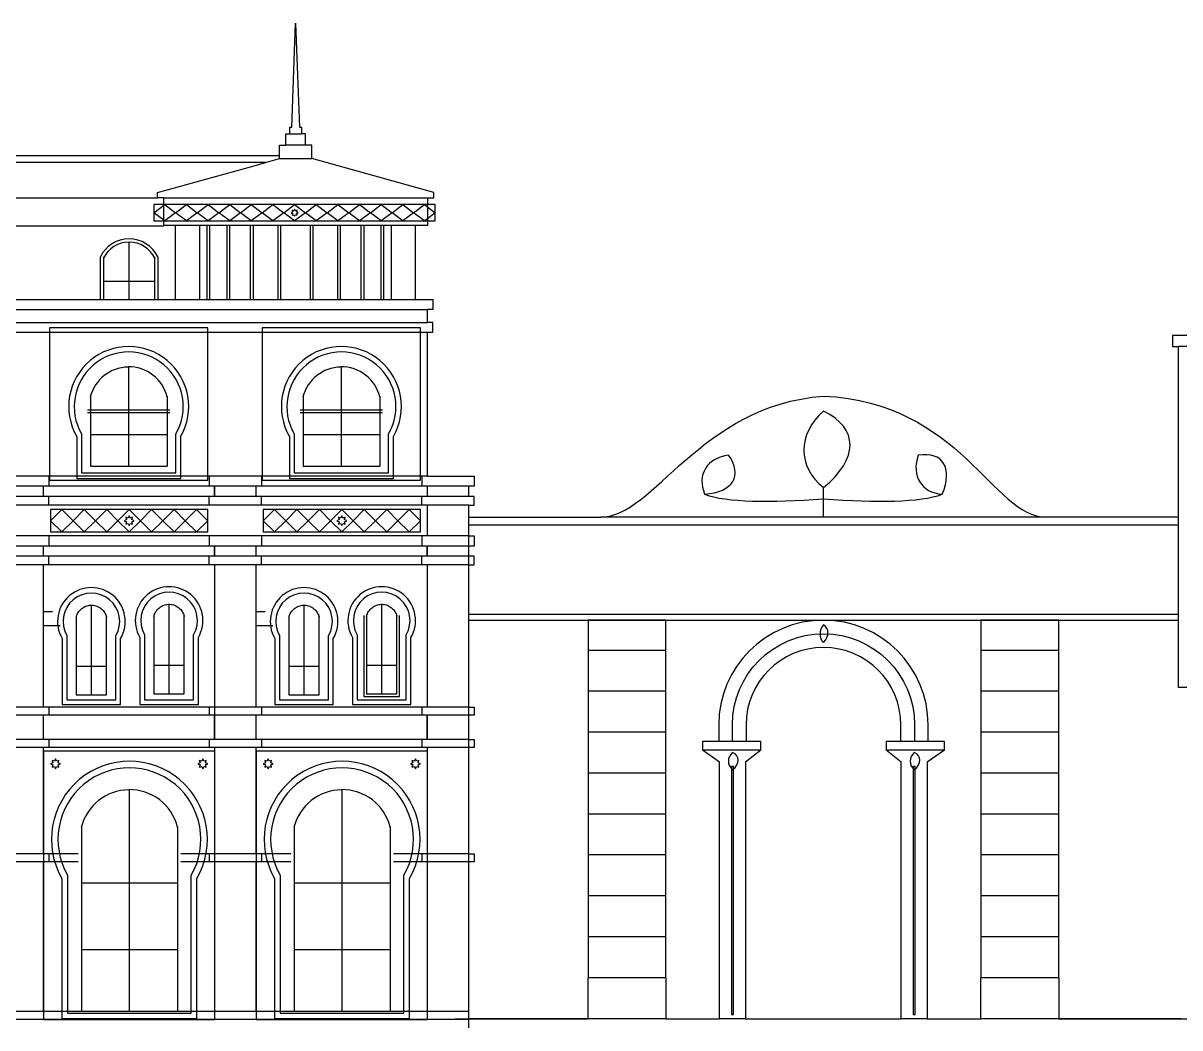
# Model space of a CAD drawing. Extents: x 57125 to 152161, y 75732 to 125580.
# Drawn here: x 78792 to 100004, y 75732 to 94144 of the extents above; entities that cross this region are included whole.
import ezdxf

# ---------------------------------------------------------------- set-up
doc = ezdxf.new("R2010")
doc.units = 0
for name, color, linetype, lineweight in [('01_SOURCE_MASSING', 7, 'Continuous', 25), ('02_SOURCE_OPENINGS', 7, 'Continuous', 25), ('03_NEW_FRAMES', 7, 'Continuous', 25), ('04_ANDALUSIAN_ALFIZ', 7, 'Continuous', 25), ('04_NEW_CROWNS', 7, 'Continuous', 25), ('05_ANDALUSIAN_GIRIH', 7, 'Continuous', 25), ('05_NEW_COLUMNS', 7, 'Continuous', 25), ('06_ANDALUSIAN_FRIEZES', 7, 'Continuous', 25), ('07_NEW_ORNAMENT', 7, 'Continuous', 25)]:
    doc.layers.add(name, color=color, linetype=linetype, lineweight=lineweight)

# ---------------------------------------------------------------- blocks, each defined once
blk = doc.blocks.new('ANDALUSIAN_ORIGINAL_OPENING_040')
at = {"layer": '02_SOURCE_OPENINGS'}
for points in [[(-221.14542, 0.00367), (-221.14542, 1354.508578)], [(221.145062, 0.00367), (221.145062, 1354.508578)]]:
    blk.add_lwpolyline(points, dxfattribs=at)
blk = doc.blocks.new('ANDALUSIAN_ORIGINAL_OPENING_048')
at = {"layer": '02_SOURCE_OPENINGS'}
for points in [[(-221.145928, 0.00367), (-221.145928, 1354.508578)], [(221.144555, 0.00367), (221.144555, 1354.508578)]]:
    blk.add_lwpolyline(points, dxfattribs=at)
blk = doc.blocks.new('ANDALUSIAN_ORIGINAL_OPENING_044')
at = {"layer": '02_SOURCE_OPENINGS'}
for points in [[(272.175897, 0.00367), (272.175897, 1354.508578)], [(322.175897, 0.00367), (322.175897, 1354.508578)]]:
    blk.add_lwpolyline(points, dxfattribs=at)
blk = doc.blocks.new('ANDALUSIAN_ORIGINAL_OPENING_043')
at = {"layer": '02_SOURCE_OPENINGS'}
for points in [[(226.103237, 0.00367), (226.103237, 1354.508578)], [(276.103237, 0.00367), (276.103237, 1354.508578)]]:
    blk.add_lwpolyline(points, dxfattribs=at)
blk = doc.blocks.new('ANDALUSIAN_ORIGINAL_OPENING_059')
at = {"layer": '02_SOURCE_OPENINGS'}
for points in [[(-525, 0), (-525, 783)], [(-465, 0), (-465, 337), (-465, 783)], [(465, 783), (465, 337), (465, 0)], [(525, 783), (525, 0)]]:
    blk.add_lwpolyline(points, dxfattribs=at)
for radius in [583, 523]:
    blk.add_arc((0, 529), radius, 25.763, 154.237, dxfattribs=at)
blk = doc.blocks.new('ANDALUSIAN_ORIGINAL_OPENING_030')
at = {"layer": '02_SOURCE_OPENINGS'}
for points in [[(-703, 1279), (-703, 1024)], [(703, 1280), (703, 1025)], [(-703, 1024), (-753, 1024)], [(-703, 974), (-753, 974)], [(703, 1025), (0, 1024), (-703, 1024)], [(-703, 1024), (-703, 974)], [(703, 975), (0, 974), (-703, 974)], [(-703, 974), (-703, 582), (-703, 0)], [(703, 1025), (703, 975)], [(753, 1025), (703, 1025)], [(703, 975), (703, 582), (703, 0)], [(753, 975), (703, 975)]]:
    blk.add_lwpolyline(points, dxfattribs=at)
for radius, start, end in [(724, 90.755, 166.0237), (728, 13.9763, 90.7514)]:
    blk.add_arc((-2, 1092), radius, start, end, dxfattribs=at)
blk = doc.blocks.new('ANDALUSIAN_ORIGINAL_OPENING_024')
at = {"layer": '02_SOURCE_OPENINGS'}
for points in [[(-328, 1435), (-328, -50), (328, -50), (328, 1435)], [(-278, 1435), (-278, 526), (-278, 0)], [(278, 0), (278, 526), (278, 1435)]]:
    blk.add_lwpolyline(points, dxfattribs=at)
blk.add_open_spline([(-279, 1422), (-277, 1431), (-274, 1440), (-266, 1464), (-259, 1478), (-244, 1505), (-236, 1519), (-217, 1543), (-206, 1555), (-184, 1576), (-172, 1586), (-146, 1603), (-133, 1611), (-105, 1623), (-91, 1629), (-62, 1637), (-47, 1640), (-17, 1644), (-2, 1644), (28, 1643), (43, 1641), (73, 1634), (88, 1630), (116, 1619), (130, 1612), (156, 1597), (169, 1588), (193, 1568), (204, 1557), (224, 1534), (234, 1522), (250, 1495), (258, 1481), (270, 1453), (275, 1438), (279, 1422), (279, 1422), (279, 1422)], degree=3, knots=[-1.310699, -1.310699, -1.310699, -1.310699, -1.216605, -1.216605, -1.05874, -1.05874, -0.900876, -0.900876, -0.743012, -0.743012, -0.585148, -0.585148, -0.427283, -0.427283, -0.269419, -0.269419, -0.111555, -0.111555, 0.04631, 0.04631, 0.204174, 0.204174, 0.362038, 0.362038, 0.519902, 0.519902, 0.677767, 0.677767, 0.835631, 0.835631, 0.993495, 0.993495, 1.151359, 1.151359, 1.309224, 1.309224, 1.310699, 1.310699, 1.310699, 1.310699], dxfattribs=at)
blk = doc.blocks.new('ANDALUSIAN_ORIGINAL_OPENING_045')
at = {"layer": '02_SOURCE_OPENINGS'}
for points in [[(226.102993, 0.00367), (226.102993, 1354.508578)], [(276.102993, 0.00367), (276.102993, 1354.508578)]]:
    blk.add_lwpolyline(points, dxfattribs=at)
blk = doc.blocks.new('ANDALUSIAN_ORIGINAL_OPENING_046')
at = {"layer": '02_SOURCE_OPENINGS'}
for points in [[(190.236346, 0.00367), (190.236346, 1354.508578)], [(240.236346, 0.00367), (240.236346, 1354.508578)]]:
    blk.add_lwpolyline(points, dxfattribs=at)
blk = doc.blocks.new('ANDALUSIAN_ORIGINAL_OPENING_047')
at = {"layer": '02_SOURCE_OPENINGS'}
for points in [[(157.624268, 0.00367), (157.624268, 1354.508578)], [(207.624268, 0.00367), (207.624268, 1354.508578)]]:
    blk.add_lwpolyline(points, dxfattribs=at)
blk = doc.blocks.new('ANDALUSIAN_ORIGINAL_OPENING_041')
at = {"layer": '02_SOURCE_OPENINGS'}
for points in [[(-207.620134, 0.00367), (-207.620134, 1354.508578)], [(-157.620134, 0.00367), (-157.620134, 1354.508578)], [(157.622789, 0.00367), (157.622789, 1354.508578)], [(207.622789, 0.00367), (207.622789, 1354.508578)]]:
    blk.add_lwpolyline(points, dxfattribs=at)
blk = doc.blocks.new('ANDALUSIAN_ORIGINAL_OPENING_042')
at = {"layer": '02_SOURCE_OPENINGS'}
for points in [[(190.236142, 0.00367), (190.236142, 1354.508578)], [(240.236142, 0.00367), (240.236142, 1354.508578)]]:
    blk.add_lwpolyline(points, dxfattribs=at)
blk = doc.blocks.new('ANDALUSIAN_ORIGINAL_OPENING_029')
at = {"layer": '02_SOURCE_OPENINGS'}
for points in [[(-703, 1279), (-703, 1024)], [(703, 1280), (703, 1025)], [(-703, 1024), (-753, 1024)], [(-703, 974), (-753, 974)], [(703, 1025), (0, 1024), (-703, 1024)], [(-703, 1024), (-703, 974)], [(703, 975), (0, 974), (-703, 974)], [(-703, 974), (-703, 582), (-703, 0)], [(703, 1025), (703, 975)], [(753, 1025), (703, 1025)], [(703, 975), (703, 582), (703, 0)], [(753, 975), (703, 975)]]:
    blk.add_lwpolyline(points, dxfattribs=at)
for radius, start, end in [(724, 90.755, 166.0237), (728, 13.9763, 90.7514)]:
    blk.add_arc((-2, 1092), radius, start, end, dxfattribs=at)
blk = doc.blocks.new('ANDALUSIAN_ORIGINAL_OPENING_023')
at = {"layer": '02_SOURCE_OPENINGS'}
for points in [[(-278, 1435), (-278, 526), (-278, 0)], [(278, 0), (278, 526), (278, 1435)]]:
    blk.add_lwpolyline(points, dxfattribs=at)
blk.add_open_spline([(-279, 1422), (-277, 1431), (-274, 1440), (-266, 1464), (-259, 1478), (-244, 1505), (-236, 1519), (-217, 1543), (-206, 1555), (-184, 1576), (-172, 1586), (-146, 1603), (-133, 1611), (-105, 1623), (-91, 1629), (-62, 1637), (-47, 1640), (-17, 1644), (-2, 1644), (28, 1643), (43, 1641), (73, 1634), (88, 1630), (116, 1619), (130, 1612), (156, 1597), (169, 1588), (193, 1568), (204, 1557), (224, 1534), (234, 1522), (250, 1495), (258, 1481), (270, 1453), (275, 1438), (279, 1422), (279, 1422), (279, 1422)], degree=3, knots=[-1.310699, -1.310699, -1.310699, -1.310699, -1.216605, -1.216605, -1.05874, -1.05874, -0.900876, -0.900876, -0.743012, -0.743012, -0.585148, -0.585148, -0.427283, -0.427283, -0.269419, -0.269419, -0.111555, -0.111555, 0.04631, 0.04631, 0.204174, 0.204174, 0.362038, 0.362038, 0.519902, 0.519902, 0.677767, 0.677767, 0.835631, 0.835631, 0.993495, 0.993495, 1.151359, 1.151359, 1.309224, 1.309224, 1.310699, 1.310699, 1.310699, 1.310699], dxfattribs=at)
blk = doc.blocks.new('ANDALUSIAN_ORIGINAL_OPENING_022')
at = {"layer": '02_SOURCE_OPENINGS'}
for points in [[(-278, 1435), (-278, 526), (-278, 0)], [(278, 0), (278, 526), (278, 1435)]]:
    blk.add_lwpolyline(points, dxfattribs=at)
blk.add_open_spline([(-279, 1422), (-277, 1431), (-274, 1440), (-266, 1464), (-259, 1478), (-244, 1505), (-236, 1519), (-217, 1543), (-206, 1555), (-184, 1576), (-172, 1586), (-146, 1603), (-133, 1611), (-105, 1623), (-91, 1629), (-62, 1637), (-47, 1640), (-17, 1644), (-2, 1644), (28, 1643), (43, 1641), (73, 1634), (88, 1630), (116, 1619), (130, 1612), (156, 1597), (169, 1588), (193, 1568), (204, 1557), (224, 1534), (234, 1522), (250, 1495), (258, 1481), (270, 1453), (275, 1438), (279, 1422), (279, 1422), (279, 1422)], degree=3, knots=[-1.310699, -1.310699, -1.310699, -1.310699, -1.216605, -1.216605, -1.05874, -1.05874, -0.900876, -0.900876, -0.743012, -0.743012, -0.585148, -0.585148, -0.427283, -0.427283, -0.269419, -0.269419, -0.111555, -0.111555, 0.04631, 0.04631, 0.204174, 0.204174, 0.362038, 0.362038, 0.519902, 0.519902, 0.677767, 0.677767, 0.835631, 0.835631, 0.993495, 0.993495, 1.151359, 1.151359, 1.309224, 1.309224, 1.310699, 1.310699, 1.310699, 1.310699], dxfattribs=at)
blk = doc.blocks.new('ANDALUSIAN_ORIGINAL_OPENING_021')
at = {"layer": '02_SOURCE_OPENINGS'}
for points in [[(-278, 1435), (-278, 526), (-278, 0)], [(278, 0), (278, 526), (278, 1435)]]:
    blk.add_lwpolyline(points, dxfattribs=at)
blk.add_open_spline([(-279, 1422), (-277, 1431), (-274, 1440), (-266, 1464), (-259, 1478), (-244, 1505), (-236, 1519), (-217, 1543), (-206, 1555), (-184, 1576), (-172, 1586), (-146, 1603), (-133, 1611), (-105, 1623), (-91, 1629), (-62, 1637), (-47, 1640), (-17, 1644), (-2, 1644), (28, 1643), (43, 1641), (73, 1634), (88, 1630), (116, 1619), (130, 1612), (156, 1597), (169, 1588), (193, 1568), (204, 1557), (224, 1534), (234, 1522), (250, 1495), (258, 1481), (270, 1453), (275, 1438), (279, 1422), (279, 1422), (279, 1422)], degree=3, knots=[-1.310699, -1.310699, -1.310699, -1.310699, -1.216605, -1.216605, -1.05874, -1.05874, -0.900876, -0.900876, -0.743012, -0.743012, -0.585148, -0.585148, -0.427283, -0.427283, -0.269419, -0.269419, -0.111555, -0.111555, 0.04631, 0.04631, 0.204174, 0.204174, 0.362038, 0.362038, 0.519902, 0.519902, 0.677767, 0.677767, 0.835631, 0.835631, 0.993495, 0.993495, 1.151359, 1.151359, 1.309224, 1.309224, 1.310699, 1.310699, 1.310699, 1.310699], dxfattribs=at)
blk = doc.blocks.new('ANDALUSIAN_ORIGINAL_OPENING_006')
at = {"layer": '02_SOURCE_OPENINGS'}
for points in [[(-881, 3387), (-881, 2358), (-881, 1138), (-881, 0)], [(881, 3388), (881, 2358), (881, 1138), (881, 0)]]:
    blk.add_lwpolyline(points, dxfattribs=at)
for radius, start, end in [(908, 90.7529, 166.0237), (912, 13.9763, 90.7493)]:
    blk.add_arc((-2, 3154), radius, start, end, dxfattribs=at)
blk = doc.blocks.new('ANDALUSIAN_ORIGINAL_OPENING_005')
at = {"layer": '02_SOURCE_OPENINGS'}
for points in [[(-881, 3387), (-881, 2358), (-881, 1138), (-881, 0)], [(881, 3388), (881, 2358), (881, 1138), (881, 0)]]:
    blk.add_lwpolyline(points, dxfattribs=at)
for radius, start, end in [(908, 90.7529, 166.0237), (912, 13.9763, 90.7493)]:
    blk.add_arc((-2, 3154), radius, start, end, dxfattribs=at)
blk = doc.blocks.new('ANDALUSIAN_MOORISH_GROUND_5')
at = {"layer": '04_ANDALUSIAN_ALFIZ'}
for points in [[(-1238, 2439), (-1238, 0), (-1238, -132), (1238, -132), (1238, 0), (1238, 2439)], [(-1134, 2499), (-1134, 0), (-1134, -32), (1134, -32), (1134, 0), (1134, 2499)]]:
    blk.add_lwpolyline(points, dxfattribs=at)
for radius in [1430, 1310]:
    blk.add_arc((0, 3154), radius, -30, -150, dxfattribs=at)
blk = doc.blocks.new('ANDALUSIAN_MOORISH_GROUND_6')
at = {"layer": '04_ANDALUSIAN_ALFIZ'}
for points in [[(-1238, 2439), (-1238, 0), (-1238, -132), (1238, -132), (1238, 0), (1238, 2439)], [(-1134, 2499), (-1134, 0), (-1134, -32), (1134, -32), (1134, 0), (1134, 2499)]]:
    blk.add_lwpolyline(points, dxfattribs=at)
for radius in [1430, 1310]:
    blk.add_arc((0, 3154), radius, -30, -150, dxfattribs=at)
blk = doc.blocks.new('ANDALUSIAN_MOORISH_UPPER_29')
at = {"layer": '04_ANDALUSIAN_ALFIZ'}
for points in [[(-953, 542), (-953, -186), (-953, -226), (953, -226), (953, -186), (953, 542)], [(-866, 592), (-866, -126), (866, -126), (866, 592)]]:
    blk.add_lwpolyline(points, dxfattribs=at)
for radius in [1100, 1000]:
    blk.add_arc((0, 1092), radius, -30, -150, dxfattribs=at)
blk = doc.blocks.new('ANDALUSIAN_MOORISH_UPPER_30')
at = {"layer": '04_ANDALUSIAN_ALFIZ'}
for points in [[(-953, 542), (-953, -186), (-953, -226), (953, -226), (953, -186), (953, 542)], [(-866, 592), (-866, -126), (866, -126), (866, 592)]]:
    blk.add_lwpolyline(points, dxfattribs=at)
for radius in [1100, 1000]:
    blk.add_arc((0, 1092), radius, -30, -150, dxfattribs=at)
blk = doc.blocks.new('ANDALUSIAN_MOORISH_PAIRED_21')
at = {"layer": '04_ANDALUSIAN_ALFIZ'}
for points in [[(-450, 1085), (-450, -94), (450, -94), (450, 1085)], [(-537, 1035), (-537, -174), (537, -174), (537, 1035)]]:
    blk.add_lwpolyline(points, dxfattribs=at)
for radius in [620, 520]:
    blk.add_arc((0, 1345), radius, -30, -150, dxfattribs=at)
blk = doc.blocks.new('ANDALUSIAN_MOORISH_PAIRED_22')
at = {"layer": '04_ANDALUSIAN_ALFIZ'}
for points in [[(-450, 1085), (-450, -111), (450, -111), (450, 1085)], [(-537, 1035), (-537, -191), (537, -191), (537, 1035)]]:
    blk.add_lwpolyline(points, dxfattribs=at)
for radius in [620, 520]:
    blk.add_arc((0, 1345), radius, -30, -150, dxfattribs=at)
blk = doc.blocks.new('ANDALUSIAN_MOORISH_PAIRED_23')
at = {"layer": '04_ANDALUSIAN_ALFIZ'}
for points in [[(-450, 1085), (-450, -94), (450, -94), (450, 1085)], [(-537, 1035), (-537, -174), (537, -174), (537, 1035)]]:
    blk.add_lwpolyline(points, dxfattribs=at)
for radius in [620, 520]:
    blk.add_arc((0, 1345), radius, -30, -150, dxfattribs=at)
blk = doc.blocks.new('ANDALUSIAN_MOORISH_PAIRED_24')
at = {"layer": '04_ANDALUSIAN_ALFIZ'}
for points in [[(-450, 1085), (-450, -111), (450, -111), (450, 1085)], [(-537, 1035), (-537, -191), (537, -191), (537, 1035)]]:
    blk.add_lwpolyline(points, dxfattribs=at)
for radius in [620, 520]:
    blk.add_arc((0, 1345), radius, -30, -150, dxfattribs=at)
blk = doc.blocks.new('ANDALUSIAN_SEBKA_FRIEZE_BAY_6')
at = {"layer": '05_ANDALUSIAN_GIRIH'}
for points in [[(-1028.835714, 205), (-1234.602857, 0), (-1440.37, 205), (-1234.602857, 410)], [(-90.2, 205), (-49.167021, 184.634353), (-63.781032, 141.218968), (-20.365647, 155.832979), (0, 114.8), (20.365647, 155.832979), (63.781032, 141.218968), (49.167021, 184.634353), (90.2, 205), (49.167021, 225.365647), (63.781032, 268.781032), (20.365647, 254.167021), (0, 295.2), (-20.365647, 254.167021), (-63.781032, 268.781032), (-49.167021, 225.365647)], [(1028.835714, 205), (1234.602857, 410), (1440.37, 205), (1234.602857, 0)]]:
    blk.add_lwpolyline(points, close=True, dxfattribs=at)
for points in [[(-1028.835714, 205), (-823.068571, 410), (-617.301429, 205)], [(-617.301429, 205), (-411.534286, 410), (-205.767143, 205)], [(-205.767143, 205), (0, 410), (205.767143, 205)], [(205.767143, 205), (411.534286, 410), (617.301429, 205)], [(617.301429, 205), (823.068571, 410), (1028.835714, 205)], [(-617.301429, 205), (-823.068571, 0), (-1028.835714, 205)], [(-205.767143, 205), (-411.534286, 0), (-617.301429, 205)], [(205.767143, 205), (0, 0), (-205.767143, 205)], [(617.301429, 205), (411.534286, 0), (205.767143, 205)], [(1028.835714, 205), (823.068571, 0), (617.301429, 205)]]:
    blk.add_lwpolyline(points, dxfattribs=at)
at = {"layer": '06_ANDALUSIAN_FRIEZES'}
blk.add_lwpolyline([(-1440.37, 0), (-1234.602857, 0), (-823.068571, 0), (-411.534286, 0), (0, 0), (411.534286, 0), (823.068571, 0), (1234.602857, 0), (1440.37, 0), (1440.37, 205), (1440.37, 410), (1234.602857, 410), (823.068571, 410), (411.534286, 410), (0, 410), (-411.534286, 410), (-823.068571, 410), (-1234.602857, 410), (-1440.37, 410), (-1440.37, 205)], close=True, dxfattribs=at)
blk = doc.blocks.new('ANDALUSIAN_ALFIZ_GROUND_BAY_6')
at = {"layer": '04_ANDALUSIAN_ALFIZ'}
blk.add_lwpolyline([(-1570.37, 0), (1570.37, 0), (1570.37, 149.953234), (1570.37, 2891.842269), (1570.37, 3039.295118), (1570.37, 4918.4), (1570.369785, 4918.4), (-1570.37, 4918.4), (-1570.37, 3039.295118), (-1570.37, 2891.842269), (-1570.37, 149.953234)], close=True, dxfattribs=at)
at = {"layer": '05_ANDALUSIAN_GIRIH'}
for points in [[(-1440.37, 4688.4), (-1399.428003, 4668.07951), (-1414.00961, 4624.76039), (-1370.69049, 4639.341997), (-1350.37, 4598.4), (-1330.04951, 4639.341997), (-1286.73039, 4624.76039), (-1301.311997, 4668.07951), (-1260.37, 4688.4), (-1301.311997, 4708.72049), (-1286.73039, 4752.03961), (-1330.04951, 4737.458003), (-1350.37, 4778.4), (-1370.69049, 4737.458003), (-1414.00961, 4752.03961), (-1399.428003, 4708.72049)], [(1260.37, 4688.4), (1301.311997, 4668.07951), (1286.73039, 4624.76039), (1330.04951, 4639.341997), (1350.37, 4598.4), (1370.69049, 4639.341997), (1414.00961, 4624.76039), (1399.428003, 4668.07951), (1440.37, 4688.4), (1399.428003, 4708.72049), (1414.00961, 4752.03961), (1370.69049, 4737.458003), (1350.37, 4778.4), (1330.04951, 4737.458003), (1286.73039, 4752.03961), (1301.311997, 4708.72049)]]:
    blk.add_lwpolyline(points, close=True, dxfattribs=at)
blk = doc.blocks.new('ANDALUSIAN_SEBKA_FRIEZE_BAY_7')
at = {"layer": '05_ANDALUSIAN_GIRIH'}
for points in [[(-1028.835714, 205), (-1234.602857, 0), (-1440.37, 205), (-1234.602857, 410)], [(-90.2, 205), (-49.167021, 184.634353), (-63.781032, 141.218968), (-20.365647, 155.832979), (0, 114.8), (20.365647, 155.832979), (63.781032, 141.218968), (49.167021, 184.634353), (90.2, 205), (49.167021, 225.365647), (63.781032, 268.781032), (20.365647, 254.167021), (0, 295.2), (-20.365647, 254.167021), (-63.781032, 268.781032), (-49.167021, 225.365647)], [(1028.835714, 205), (1234.602857, 410), (1440.37, 205), (1234.602857, 0)]]:
    blk.add_lwpolyline(points, close=True, dxfattribs=at)
for points in [[(-1028.835714, 205), (-823.068571, 410), (-617.301429, 205)], [(-617.301429, 205), (-411.534286, 410), (-205.767143, 205)], [(-205.767143, 205), (0, 410), (205.767143, 205)], [(205.767143, 205), (411.534286, 410), (617.301429, 205)], [(617.301429, 205), (823.068571, 410), (1028.835714, 205)], [(-617.301429, 205), (-823.068571, 0), (-1028.835714, 205)], [(-205.767143, 205), (-411.534286, 0), (-617.301429, 205)], [(205.767143, 205), (0, 0), (-205.767143, 205)], [(617.301429, 205), (411.534286, 0), (205.767143, 205)], [(1028.835714, 205), (823.068571, 0), (617.301429, 205)]]:
    blk.add_lwpolyline(points, dxfattribs=at)
at = {"layer": '06_ANDALUSIAN_FRIEZES'}
blk.add_lwpolyline([(-1440.37, 0), (-1234.602857, 0), (-823.068571, 0), (-411.534286, 0), (0, 0), (411.534286, 0), (823.068571, 0), (1234.602857, 0), (1440.37, 0), (1440.37, 205), (1440.37, 410), (1234.602857, 410), (823.068571, 410), (411.534286, 410), (0, 410), (-411.534286, 410), (-823.068571, 410), (-1234.602857, 410), (-1440.37, 410), (-1440.37, 205)], close=True, dxfattribs=at)
blk = doc.blocks.new('ANDALUSIAN_ALFIZ_GROUND_BAY_7')
at = {"layer": '04_ANDALUSIAN_ALFIZ'}
blk.add_lwpolyline([(-1570.37, 0), (1570.37, 0), (1570.37, 149.953234), (1570.37, 2891.842269), (1570.37, 3039.295118), (1570.37, 4918.4), (1570.369775, 4918.4), (-1570.37, 4918.4), (-1570.37, 3039.295118), (-1570.37, 2891.842269), (-1570.37, 149.953234)], close=True, dxfattribs=at)
at = {"layer": '05_ANDALUSIAN_GIRIH'}
for points in [[(-1440.37, 4688.4), (-1399.428003, 4668.07951), (-1414.00961, 4624.76039), (-1370.69049, 4639.341997), (-1350.37, 4598.4), (-1330.04951, 4639.341997), (-1286.73039, 4624.76039), (-1301.311997, 4668.07951), (-1260.37, 4688.4), (-1301.311997, 4708.72049), (-1286.73039, 4752.03961), (-1330.04951, 4737.458003), (-1350.37, 4778.4), (-1370.69049, 4737.458003), (-1414.00961, 4752.03961), (-1399.428003, 4708.72049)], [(1260.37, 4688.4), (1301.311997, 4668.07951), (1286.73039, 4624.76039), (1330.04951, 4639.341997), (1350.37, 4598.4), (1370.69049, 4639.341997), (1414.00961, 4624.76039), (1399.428003, 4668.07951), (1440.37, 4688.4), (1399.428003, 4708.72049), (1414.00961, 4752.03961), (1370.69049, 4737.458003), (1350.37, 4778.4), (1330.04951, 4737.458003), (1286.73039, 4752.03961), (1301.311997, 4708.72049)]]:
    blk.add_lwpolyline(points, close=True, dxfattribs=at)
blk = doc.blocks.new('ANDALUSIAN_ALFIZ_UPPER_5')
at = {"layer": '04_ANDALUSIAN_ALFIZ'}
blk.add_lwpolyline([(-1450, 0), (1450, 0), (1450, 70.061998), (1450, 2709.896855), (1450, 2790), (-1450, 2790), (-1450, 2709.896855), (-1450, 70.061998)], close=True, dxfattribs=at)
blk = doc.blocks.new('ANDALUSIAN_ALFIZ_UPPER_6')
at = {"layer": '04_ANDALUSIAN_ALFIZ'}
blk.add_lwpolyline([(-1450, 0), (1450, 0), (1450, 70.061998), (1450, 2709.896855), (1450, 2790), (-1450, 2790), (-1450, 2709.896855), (-1450, 70.061998)], close=True, dxfattribs=at)
blk = doc.blocks.new('ANDALUSIAN_PAVILION_GIRIH_2')
at = {"layer": '05_ANDALUSIAN_GIRIH'}
for points in [[(-2183.076923, 170), (-2381.538462, 20), (-2396.780366, 31.520044), (-2580, 170), (-2396.780366, 308.479956), (-2381.538462, 320)], [(-66, 170), (-35.975869, 155.098307), (-46.669048, 123.330952), (-14.901693, 134.024131), (0, 104), (14.901693, 134.024131), (46.669048, 123.330952), (35.975869, 155.098307), (66, 170), (35.975869, 184.901693), (46.669048, 216.669048), (14.901693, 205.975869), (0, 236), (-14.901693, 205.975869), (-46.669048, 216.669048), (-35.975869, 184.901693)], [(2183.076923, 170), (2381.538462, 320), (2434.394501, 280.050668), (2580, 170), (2434.394501, 59.949332), (2381.538462, 20)]]:
    blk.add_lwpolyline(points, close=True, dxfattribs=at)
for points in [[(-2183.076923, 170), (-1984.615385, 320), (-1786.153846, 170)], [(-1786.153846, 170), (-1587.692308, 320), (-1389.230769, 170)], [(-1389.230769, 170), (-1190.769231, 320), (-992.307692, 170)], [(-992.307692, 170), (-793.846154, 320), (-595.384615, 170)], [(-595.384615, 170), (-396.923077, 320), (-198.461538, 170)], [(-198.461538, 170), (0, 320), (198.461538, 170)], [(198.461538, 170), (396.923077, 320), (595.384615, 170)], [(595.384615, 170), (793.846154, 320), (992.307692, 170)], [(992.307692, 170), (1190.769231, 320), (1389.230769, 170)], [(1389.230769, 170), (1587.692308, 320), (1786.153846, 170)], [(1786.153846, 170), (1984.615385, 320), (2183.076923, 170)], [(-1786.153846, 170), (-1984.615385, 20), (-2183.076923, 170)], [(-1389.230769, 170), (-1587.692308, 20), (-1786.153846, 170)], [(-992.307692, 170), (-1190.769231, 20), (-1389.230769, 170)], [(-595.384615, 170), (-793.846154, 20), (-992.307692, 170)], [(-198.461538, 170), (-396.923077, 20), (-595.384615, 170)], [(198.461538, 170), (0, 20), (-198.461538, 170)], [(595.384615, 170), (396.923077, 20), (198.461538, 170)], [(992.307692, 170), (793.846154, 20), (595.384615, 170)], [(1389.230769, 170), (1190.769231, 20), (992.307692, 170)], [(1786.153846, 170), (1587.692308, 20), (1389.230769, 170)], [(2183.076923, 170), (1984.615385, 20), (1786.153846, 170)]]:
    blk.add_lwpolyline(points, dxfattribs=at)
at = {"layer": '06_ANDALUSIAN_FRIEZES'}
blk.add_lwpolyline([(-2580, 20), (-2396.780366, 20), (-2381.538462, 20), (-1984.615385, 20), (-1587.692308, 20), (-1190.769231, 20), (-793.846154, 20), (-396.923077, 20), (0, 20), (396.923077, 20), (793.846154, 20), (1190.769231, 20), (1587.692308, 20), (1984.615385, 20), (2381.538462, 20), (2434.394501, 20), (2580, 20), (2580, 170), (2580, 320), (2434.394501, 320), (2381.538462, 320), (1984.615385, 320), (1587.692308, 320), (1190.769231, 320), (793.846154, 320), (396.923077, 320), (0, 320), (-396.923077, 320), (-793.846154, 320), (-1190.769231, 320), (-1587.692308, 320), (-1984.615385, 320), (-2381.538462, 320), (-2396.780366, 320), (-2580, 320), (-2580, 170)], close=True, dxfattribs=at)
blk = doc.blocks.new('ANDALUSIAN_GLAZING_5')
at = {"layer": '02_SOURCE_OPENINGS'}
for points in [[(0, 2358), (0, 4065)], [(-881, 3387), (-883, 3373)], [(881, 3388), (883, 3374)], [(-881, 2358), (0, 2358)], [(0, 1138), (0, 2358)], [(0, 2358), (881, 2358)], [(-881, 1138), (0, 1138)], [(0, 0), (0, 1138)], [(0, 1138), (881, 1138)], [(0, 0), (-881, 0)], [(881, 0), (0, 0)]]:
    blk.add_lwpolyline(points, dxfattribs=at)
blk = doc.blocks.new('ANDALUSIAN_GLAZING_6')
at = {"layer": '02_SOURCE_OPENINGS'}
for points in [[(0, 2358), (0, 4065)], [(-881, 3387), (-883, 3373)], [(881, 3388), (883, 3374)], [(-881, 2358), (0, 2358)], [(0, 1138), (0, 2358)], [(0, 2358), (881, 2358)], [(-881, 1138), (0, 1138)], [(0, 0), (0, 1138)], [(0, 1138), (881, 1138)], [(0, 0), (-881, 0)], [(881, 0), (0, 0)]]:
    blk.add_lwpolyline(points, dxfattribs=at)
blk = doc.blocks.new('ANDALUSIAN_GLAZING_21')
at = {"layer": '02_SOURCE_OPENINGS'}
for points in [[(0, 526), (0, 1644)], [(-278, 1435), (-279, 1422)], [(278, 1435), (279, 1422)], [(-278, 526), (0, 526)], [(0, 0), (0, 526)], [(0, 526), (278, 526)], [(-278, 0), (0, 0)], [(0, 0), (278, 0)]]:
    blk.add_lwpolyline(points, dxfattribs=at)
blk = doc.blocks.new('ANDALUSIAN_GLAZING_22')
at = {"layer": '02_SOURCE_OPENINGS'}
for points in [[(0, 526), (0, 1644)], [(-278, 1435), (-279, 1422)], [(278, 1435), (279, 1422)], [(-278, 526), (0, 526)], [(0, 0), (0, 526)], [(0, 526), (278, 526)], [(-278, 0), (0, 0)], [(0, 0), (278, 0)]]:
    blk.add_lwpolyline(points, dxfattribs=at)
blk = doc.blocks.new('ANDALUSIAN_GLAZING_23')
at = {"layer": '02_SOURCE_OPENINGS'}
for points in [[(0, 526), (0, 1644)], [(-278, 1435), (-279, 1422)], [(278, 1435), (279, 1422)], [(-278, 526), (0, 526)], [(0, 0), (0, 526)], [(0, 526), (278, 526)], [(-278, 0), (0, 0)], [(0, 0), (278, 0)]]:
    blk.add_lwpolyline(points, dxfattribs=at)
blk = doc.blocks.new('ANDALUSIAN_GLAZING_24')
at = {"layer": '02_SOURCE_OPENINGS'}
for points in [[(0, 526), (0, 1644)], [(-278, 1435), (-279, 1422)], [(278, 1435), (279, 1422)], [(-278, 526), (0, 526)], [(0, 0), (0, 526)], [(0, 526), (278, 526)], [(-278, 0), (0, 0)], [(0, 0), (278, 0)]]:
    blk.add_lwpolyline(points, dxfattribs=at)
blk = doc.blocks.new('ANDALUSIAN_GLAZING_29')
at = {"layer": '02_SOURCE_OPENINGS'}
for points in [[(0, 582), (0, 974), (0, 1024), (0, 1820)], [(-703, 1279), (-704, 1267)], [(703, 1280), (704, 1268)], [(-703, 582), (0, 582)], [(0, 0), (0, 582)], [(0, 582), (703, 582)], [(-703, 0), (0, 0)], [(0, 0), (703, 0)]]:
    blk.add_lwpolyline(points, dxfattribs=at)
blk = doc.blocks.new('ANDALUSIAN_GLAZING_30')
at = {"layer": '02_SOURCE_OPENINGS'}
for points in [[(0, 582), (0, 974), (0, 1024), (0, 1820)], [(-703, 1279), (-704, 1267)], [(703, 1280), (704, 1268)], [(-703, 582), (0, 582)], [(0, 0), (0, 582)], [(0, 582), (703, 582)], [(-703, 0), (0, 0)], [(0, 0), (703, 0)]]:
    blk.add_lwpolyline(points, dxfattribs=at)
blk = doc.blocks.new('ANDALUSIAN_GLAZING_59')
at = {"layer": '02_SOURCE_OPENINGS'}
for points in [[(0, 337), (0, 1052)], [(-465, 783), (-471, 757)], [(465, 783), (471, 757)], [(-465, 337), (0, 337)], [(0, 0), (0, 337)], [(0, 337), (465, 337)], [(-465, 0), (0, 0)], [(0, 0), (465, 0)]]:
    blk.add_lwpolyline(points, dxfattribs=at)
blk = doc.blocks.new('ART_NOUVEAU_CROWN_GATE')
at = {"layer": '04_NEW_CROWNS'}
blk.add_open_spline([(0, 0), (1360, 0), (2721, 0), (4081, 0), (3102, 0), (2530, 2097), (0, 2217), (-2285, 2037), (-3102, 0), (-4081, 0), (-2721, 0), (-1360, 0), (0, 0)], degree=3, knots=[0, 0, 0, 0, 1, 1, 1, 2, 2, 2, 3, 3, 3, 4, 4, 4, 4], dxfattribs=at)
at = {"layer": '07_NEW_ORNAMENT'}
blk.add_lwpolyline([(0, 0), (0, 543)], dxfattribs=at)
for points in [[(0, 543), (-480, 920), (-480, 1521), (0, 1940), (650, 1632), (650, 1060), (0, 543)], [(-2179, 417), (-2326, 774), (-2137, 1083), (-1739, 1135), (-1475, 756), (-1656, 462), (-2179, 417)], [(2179, 417), (1794, 448), (1605, 756), (1739, 1135), (2196, 1198), (2376, 903), (2179, 417)], [(-2179, 417), (-1771, 267), (-979, 266), (0, 332), (979, 266), (1771, 267), (2179, 417)]]:
    blk.add_open_spline(points, degree=3, knots=[0, 0, 0, 0, 1, 1, 1, 2, 2, 2, 2], dxfattribs=at)
blk = doc.blocks.new('ART_NOUVEAU_CORNER_RETURN_1')
at = {"layer": '01_SOURCE_MASSING'}
for points in [[(400, 6250), (400, 5880), (400, 5780), (400, 3320), (400, 3220), (400, 2660), (400, 2560), (400, 0), (-60, 0), (-400, 0), (-400, 1235), (-400, 1335), (-400, 2985), (-400, 3125), (-400, 6250)], [(400, 6250), (-60, 6250), (-400, 6250)]]:
    blk.add_lwpolyline(points, dxfattribs=at)
at = {"layer": '04_NEW_CROWNS'}
blk.add_lwpolyline([(400, 6250), (510, 6250), (510, 6340), (510, 6440), (510, 6450), (-60, 6450), (-510, 6450), (-510, 6250), (-400, 6250)], dxfattribs=at)
blk = doc.blocks.new('ART_NOUVEAU_GATE_MASONRY_PIER_1')
at = {"layer": '01_SOURCE_MASSING'}
for points in [[(714, 6752), (714, 7305), (-714, 7305), (-714, 6752)], [(714, 6752), (-714, 6752)], [(-714, 6752), (-714, 6002)], [(714, 6002), (714, 6752)], [(714, 6002), (-714, 6002)], [(-714, 6002), (-714, 5252)], [(714, 5252), (714, 6002)], [(714, 5252), (-714, 5252)], [(-714, 5252), (-714, 4502)], [(714, 4502), (714, 5252)], [(714, 4502), (-714, 4502)], [(-714, 4502), (-714, 3752)], [(714, 3752), (714, 4502)], [(714, 3752), (-714, 3752)], [(-714, 3752), (-714, 3002)], [(714, 3002), (714, 3752)], [(714, 3002), (-714, 3002)], [(-714, 3002), (-714, 2252)], [(714, 2252), (714, 3002)], [(714, 2252), (-714, 2252)], [(-714, 2252), (-714, 1502)], [(714, 1502), (714, 2252)], [(714, 1502), (-714, 1502)], [(-714, 1502), (-714, 752)], [(714, 752), (714, 1502)], [(714, 752), (714, 0), (714, 0), (-714, 0), (-714, 0), (-714, 752)], [(714, 752), (-714, 752)]]:
    blk.add_lwpolyline(points, dxfattribs=at)
blk = doc.blocks.new('ART_NOUVEAU_GATE_MASONRY_PIER_2')
at = {"layer": '01_SOURCE_MASSING'}
for points in [[(714, 6752), (714, 7305), (-714, 7305), (-714, 6752)], [(714, 6752), (-714, 6752)], [(-714, 6752), (-714, 6002)], [(714, 6002), (714, 6752)], [(714, 6002), (-714, 6002)], [(-714, 6002), (-714, 5252)], [(714, 5252), (714, 6002)], [(714, 5252), (-714, 5252)], [(-714, 5252), (-714, 4502)], [(714, 4502), (714, 5252)], [(714, 4502), (-714, 4502)], [(-714, 4502), (-714, 3752)], [(714, 3752), (714, 4502)], [(714, 3752), (-714, 3752)], [(-714, 3752), (-714, 3002)], [(714, 3002), (714, 3752)], [(714, 3002), (-714, 3002)], [(-714, 3002), (-714, 2252)], [(714, 2252), (714, 3002)], [(714, 2252), (-714, 2252)], [(-714, 2252), (-714, 1502)], [(714, 1502), (714, 2252)], [(714, 1502), (-714, 1502)], [(-714, 1502), (-714, 752)], [(714, 752), (714, 1502)], [(714, 752), (714, 0), (714, 0), (-714, 0), (-714, 0), (-714, 752)], [(714, 752), (-714, 752)]]:
    blk.add_lwpolyline(points, dxfattribs=at)
blk = doc.blocks.new('ART_NOUVEAU_STRUCTURAL_COLUMN_GATE_LEFT')
at = {"layer": '05_NEW_COLUMNS'}
for points in [[(518, 4922), (518, 5082), (246, 5082), (-4, 5082), (-254, 5082), (-552, 5082), (-552, 4922)], [(518, 4922), (238, 4702), (238, 0), (238, 0), (-238, 0), (-238, 0), (-238, 4702), (-552, 4922)], [(518, 4922), (-552, 4922)]]:
    blk.add_lwpolyline(points, dxfattribs=at)
blk.add_lwpolyline([(-18, 80), (18, 80), (18, 4622), (-18, 4622)], close=True, dxfattribs=at)
blk.add_open_spline([(0, 4562), (-103, 4648), (-103, 4786), (0, 4882), (139, 4811), (139, 4680), (0, 4562)], degree=3, knots=[0, 0, 0, 0, 1, 1, 1, 2, 2, 2, 2], dxfattribs=at)
blk = doc.blocks.new('ART_NOUVEAU_STRUCTURAL_COLUMN_GATE_RIGHT')
at = {"layer": '05_NEW_COLUMNS'}
for points in [[(552, 4922), (552, 5082), (254, 5082), (4, 5082), (-246, 5082), (-518, 5082), (-518, 4922)], [(552, 4922), (238, 4702), (238, 0), (238, 0), (-238, 0), (-238, 0), (-238, 4702), (-518, 4922)], [(552, 4922), (-518, 4922)]]:
    blk.add_lwpolyline(points, dxfattribs=at)
blk.add_lwpolyline([(-18, 80), (18, 80), (18, 4622), (-18, 4622)], close=True, dxfattribs=at)
blk.add_open_spline([(0, 4562), (-103, 4648), (-103, 4786), (0, 4882), (139, 4811), (139, 4680), (0, 4562)], degree=3, knots=[0, 0, 0, 0, 1, 1, 1, 2, 2, 2, 2], dxfattribs=at)
blk = doc.blocks.new('ART_NOUVEAU_STRUCTURAL_ARCH_GATE')
at = {"layer": '03_NEW_FRAMES'}
for points in [[(1920, -303), (1920, 0, 1), (-1920, 0), (-1920, -303)], [(-1670, -303), (-1670, 0, -1), (1670, 0), (1670, -303)], [(1420, -303), (1420, 0, 1), (-1420, 0), (-1420, -303)]]:
    blk.add_lwpolyline(points, format="xyb", dxfattribs=at)
at = {"layer": '07_NEW_ORNAMENT'}
blk.add_open_spline([(0, 1508), (-82, 1596), (-82, 1735), (0, 1833), (111, 1761), (111, 1628), (0, 1508)], degree=3, knots=[0, 0, 0, 0, 1, 1, 1, 2, 2, 2, 2], dxfattribs=at)

msp = doc.modelspace()

# ---------------------------------------------------------------- linework, layer by layer
at = {"layer": '01_SOURCE_MASSING'}
for points in [[(83683, 92118), (83683, 92239), (83720, 92239), (83789, 94144), (83858, 92239), (83895, 92239), (83895, 92118)], [(83608, 91910), (83608, 92118), (83683, 92118)], [(83683, 92118), (83895, 92118)], [(83969, 91910), (83969, 92118), (83895, 92118)], [(83494, 91717), (83494, 91910), (83608, 91910)], [(83969, 91910), (83608, 91910)], [(84084, 91661), (84084, 91910), (83969, 91910)], [(75390, 91717), (83494, 91717)], [(83234, 91589), (83494, 91661)], [(83494, 91661), (83494, 91717)], [(83494, 91661), (84084, 91661)], [(86204, 90943), (86304, 90943), (86321, 90943), (86321, 91041), (84084, 91661)], [(83234, 91589), (79278, 91589), (75390, 91589)], [(81257, 90943), (81257, 91041), (83029, 91532), (83234, 91589)], [(75399, 90943), (81257, 90943)], [(81373, 90943), (81257, 90943)], [(81373, 90943), (86204, 90943)], [(86204, 90943), (86204, 90820), (86204, 90780), (86204, 90560), (86204, 90520), (86204, 90433), (85989, 90433), (85547, 90433), (85409, 90433), (85359, 90433), (85044, 90433), (84994, 90433), (84613, 90433), (84563, 90433), (84111, 90433), (84061, 90433), (83517, 90433), (83467, 90433), (83014, 90433), (82964, 90433), (82584, 90433), (82534, 90433), (82219, 90433), (82169, 90433), (82031, 90433), (81589, 90433), (81373, 90433), (81373, 90520), (81373, 90532), (81373, 90808), (81373, 90820), (81373, 90943)], [(75267, 90428), (81373, 90428)], [(75267, 88899), (86206, 88899)], [(77299, 89079), (77359, 89079), (80209, 89079), (80269, 89079)], [(81198, 89079), (81258, 89079), (81589, 89079), (82031, 89079), (82169, 89079), (82219, 89079), (82534, 89079), (82584, 89079), (82964, 89079), (83014, 89079), (83467, 89079), (83517, 89079), (84061, 89079), (84111, 89079), (84563, 89079), (84613, 89079), (84994, 89079), (85044, 89079), (85359, 89079), (85409, 89079), (85547, 89079), (85989, 89079), (86304, 89079), (86304, 88899), (86206, 88899)], [(86206, 88660), (86206, 88899)], [(75267, 88660), (86206, 88660)], [(75267, 88480), (75378, 88480), (78278, 88480), (79278, 88480), (82178, 88480), (83178, 88480), (86078, 88480), (86206, 88480)], [(86206, 88480), (86304, 88480), (86304, 88660), (86206, 88660)], [(86206, 85840), (86206, 88480)], [(79264, 85840), (78305, 85840)], [(79264, 85841), (79264, 85840)], [(79264, 85840), (79264, 85656)], [(82205, 85840), (82178, 85840), (81681, 85840), (79776, 85840), (79278, 85840), (79264, 85840)], [(82205, 85844), (82205, 85840)], [(82205, 85840), (82205, 85660)], [(83164, 85840), (82205, 85840)], [(83164, 85844), (83164, 85840)], [(83164, 85840), (83164, 85660)], [(86105, 85840), (86078, 85840), (85581, 85840), (83675, 85840), (83178, 85840), (83164, 85840)], [(86105, 85840), (86105, 85656)], [(86206, 85840), (86105, 85840)], [(86206, 85840), (87063, 85840), (87063, 85656), (86965, 85656)], [(79166, 85656), (78407, 85656)], [(79166, 85467), (79166, 85656)], [(82303, 85656), (79166, 85656)], [(79166, 85656), (79166, 85656)], [(82303, 85656), (82303, 85660)], [(82303, 85471), (82303, 85656)], [(82307, 85656), (82303, 85656)], [(82307, 85656), (82307, 85660)], [(82307, 85471), (82307, 85656)], [(83066, 85656), (82307, 85656)], [(83066, 85656), (83066, 85660)], [(83066, 85471), (83066, 85656)], [(86105, 85656), (83066, 85656)], [(86206, 85656), (86105, 85656)], [(86206, 85467), (86206, 85656)], [(86965, 85656), (86206, 85656)], [(86965, 85467), (86965, 85656)], [(86105, 85310), (75267, 85310)], [(79264, 85467), (78305, 85467)], [(79264, 85310), (79264, 85467)], [(82205, 85467), (79264, 85467)], [(79264, 85467), (79264, 85467)], [(82205, 85467), (82205, 85471)], [(82205, 85314), (82205, 85467)], [(83164, 85467), (82205, 85467)], [(83164, 85467), (83164, 85471)], [(83164, 85314), (83164, 85467)], [(86105, 85467), (83164, 85467)], [(86105, 85310), (86105, 85467)], [(86206, 85467), (86105, 85467)], [(86206, 85310), (86105, 85310)], [(86965, 85467), (86206, 85467)], [(86206, 84746), (86206, 85310)], [(86965, 85310), (86206, 85310)], [(86965, 85310), (87063, 85310), (87063, 85467), (86965, 85467)], [(86965, 85093), (86965, 85310)], [(86965, 84953), (86965, 85093)], [(86965, 85093), (89387, 85093)], [(99979, 85093), (97549, 85093)], [(86965, 84746), (86965, 84953)], [(86965, 84953), (99979, 84953)], [(79264, 84746), (78305, 84746)], [(79264, 84746), (79264, 84562)], [(82205, 84746), (79264, 84746)], [(79264, 84746), (79264, 84746)], [(82205, 84750), (82205, 84746)], [(82205, 84746), (82205, 84566)], [(83164, 84746), (82205, 84746)], [(83164, 84750), (83164, 84746)], [(83164, 84746), (83164, 84566)], [(86105, 84746), (83164, 84746)], [(86105, 84746), (86105, 84562)], [(86206, 84746), (86105, 84746)], [(86965, 84746), (86206, 84746)], [(86965, 84746), (87063, 84746), (87063, 84562), (86965, 84562)], [(86965, 84562), (86965, 84746)], [(79166, 84562), (78407, 84562)], [(79166, 84373), (79166, 84562)], [(82303, 84562), (79166, 84562)], [(79166, 84562), (79166, 84562)], [(82303, 84562), (82303, 84566)], [(82303, 84377), (82303, 84562)], [(82307, 84562), (82303, 84562)], [(82307, 84562), (82307, 84566)], [(82307, 84377), (82307, 84562)], [(83066, 84562), (82307, 84562)], [(83066, 84562), (83066, 84566)], [(83066, 84377), (83066, 84562)], [(86105, 84562), (83066, 84562)], [(86203, 84562), (86105, 84562)], [(86203, 84373), (86203, 84562)], [(86206, 84562), (86203, 84562)], [(86206, 84373), (86206, 84562)], [(86965, 84562), (86206, 84562)], [(86965, 84373), (86965, 84562)], [(79264, 84373), (78305, 84373)], [(79166, 84215), (78407, 84215)], [(79166, 84215), (79166, 84216)], [(79166, 83358), (79166, 84215)], [(82307, 84215), (79166, 84215)], [(79264, 84216), (79264, 84373)], [(82205, 84373), (79264, 84373)], [(79264, 84373), (79264, 84373)], [(82205, 84373), (82205, 84377)], [(82205, 84220), (82205, 84373)], [(83164, 84373), (82205, 84373)], [(82307, 84215), (82307, 84220)], [(82307, 81608), (82307, 84215)], [(83066, 84215), (82307, 84215)], [(83066, 84215), (83066, 84220)], [(83066, 83358), (83066, 84215)], [(86105, 84215), (83066, 84215)], [(83164, 84373), (83164, 84377)], [(83164, 84220), (83164, 84373)], [(86105, 84373), (83164, 84373)], [(86105, 84215), (86105, 84373)], [(86203, 84373), (86105, 84373)], [(86206, 84215), (86105, 84215)], [(86206, 84373), (86203, 84373)], [(86965, 84373), (86206, 84373)], [(86206, 81608), (86206, 84215)], [(86965, 84215), (86206, 84215)], [(86965, 84215), (87063, 84215), (87063, 84373), (86965, 84373)], [(86965, 84215), (86965, 84373)], [(86965, 83304), (86965, 84215)], [(79166, 83104), (79166, 83358)], [(79332, 83358), (79166, 83358)], [(83066, 83104), (83066, 83358)], [(83232, 83358), (83066, 83358)], [(86965, 83204), (86965, 83304)], [(99979, 83304), (86965, 83304)], [(86965, 81608), (86965, 83204)], [(86965, 83204), (99979, 83204)], [(79166, 81609), (79166, 83104)], [(79166, 83104), (79469, 83104)], [(83066, 81613), (83066, 83104)], [(83066, 83104), (83369, 83104)], [(79264, 81608), (78305, 81608)], [(79166, 81461), (78403, 81461)], [(79166, 81019), (79166, 81461)], [(82303, 81461), (79166, 81461)], [(79166, 81461), (79166, 81461)], [(79264, 81609), (79264, 81608)], [(79264, 81608), (79264, 81461)], [(82205, 81608), (79264, 81608)], [(82205, 81613), (82205, 81608)], [(82205, 81608), (82205, 81465)], [(82307, 81608), (82205, 81608)], [(82303, 81461), (82303, 81465)], [(82303, 81023), (82303, 81461)], [(82307, 81461), (82303, 81461)], [(82307, 81461), (82307, 81608)], [(83164, 81608), (82307, 81608)], [(82307, 81023), (82307, 81461)], [(83066, 81461), (82307, 81461)], [(83066, 81461), (83066, 81465)], [(83066, 81023), (83066, 81461)], [(86105, 81461), (83066, 81461)], [(83164, 81613), (83164, 81608)], [(83164, 81608), (83164, 81465)], [(86105, 81608), (83164, 81608)], [(86105, 81608), (86105, 81461)], [(86206, 81608), (86105, 81608)], [(86203, 81461), (86105, 81461)], [(86203, 81019), (86203, 81461)], [(86206, 81461), (86203, 81461)], [(86965, 81608), (86206, 81608)], [(86206, 81019), (86206, 81461)], [(86965, 81461), (86206, 81461)], [(86965, 81608), (87063, 81608), (87063, 81461), (86965, 81461)], [(86965, 81461), (86965, 81608)], [(86965, 81019), (86965, 81461)], [(79264, 81019), (78305, 81019)], [(79166, 80871), (78407, 80871)], [(79166, 80871), (79166, 80872)], [(79166, 78921), (79166, 80871)], [(82307, 80871), (79166, 80871)], [(79264, 81019), (79264, 80872)], [(82205, 81019), (79264, 81019)], [(79264, 81019), (79264, 81019)], [(82205, 81023), (82205, 81019)], [(82205, 81019), (82205, 80875)], [(83164, 81019), (82205, 81019)], [(82307, 80871), (82307, 80875)], [(82307, 78925), (82307, 80800), (82307, 80871)], [(83066, 80871), (82307, 80871)], [(83066, 80871), (83066, 80875)], [(83066, 78925), (83066, 80871)], [(86105, 80871), (83066, 80871)], [(83164, 81023), (83164, 81019)], [(83164, 81019), (83164, 80875)], [(86105, 81019), (83164, 81019)], [(86105, 81019), (86105, 80871)], [(86203, 81019), (86105, 81019)], [(86206, 80871), (86105, 80871)], [(86206, 81019), (86203, 81019)], [(86965, 81019), (86206, 81019)], [(86206, 78921), (86206, 80800), (86206, 80871)], [(86965, 80871), (86206, 80871)], [(86965, 81019), (87063, 81019), (87063, 80871), (86965, 80871)], [(86965, 80871), (86965, 81019)], [(86965, 78921), (86965, 80871)], [(79264, 78921), (79166, 78921), (78407, 78921), (78305, 78921)], [(79264, 78921), (79264, 78774)], [(79800, 78921), (79264, 78921)], [(79264, 78921), (79264, 78921)], [(82205, 78921), (81682, 78921)], [(82205, 78921), (82205, 78778)], [(83164, 78921), (83066, 78921), (82307, 78921), (82205, 78921)], [(83164, 78925), (83164, 78921)], [(83164, 78921), (83164, 78778)], [(83700, 78921), (83164, 78921)], [(86105, 78921), (85582, 78921)], [(86105, 78921), (86105, 78773)], [(86206, 78921), (86105, 78921)], [(86965, 78921), (86206, 78921), (86206, 78921)], [(86965, 78921), (87063, 78921), (87063, 78773), (86965, 78773)], [(86965, 78773), (86965, 78921)], [(79166, 78773), (78407, 78773), (78407, 78773)], [(79166, 78773), (79166, 78774)], [(79166, 76032), (79166, 78773)], [(79800, 78773), (79166, 78773), (79166, 78773)], [(82307, 78773), (81682, 78773)], [(82307, 78773), (82307, 78778)], [(82307, 76032), (82307, 78773)], [(83066, 78773), (82307, 78773), (82307, 78773)], [(83066, 78773), (83066, 78778)], [(83066, 76032), (83066, 78773)], [(83700, 78773), (83066, 78773), (83066, 78773)], [(86105, 78773), (85582, 78773)], [(86206, 78773), (86105, 78773)], [(86206, 76032), (86206, 78773)], [(86965, 78773), (86206, 78773), (86206, 78773)], [(86965, 76032), (86965, 78773)], [(79166, 76032), (78407, 76032), (78407, 76032)], [(79860, 76032), (79607, 76032), (79503, 76032), (79166, 76032), (79166, 76032)], [(82307, 76032), (81980, 76032), (81876, 76032), (81622, 76032)], [(83066, 76032), (82307, 76032), (82307, 76032)], [(83760, 76032), (83507, 76032), (83403, 76032), (83066, 76032), (83066, 76032)], [(86206, 76032), (85879, 76032), (85776, 76032), (85522, 76032)], [(86965, 76032), (86206, 76032), (86206, 76032)], [(86965, 75898), (86965, 76032)], [(86965, 75882), (75267, 75882)], [(86715, 75898), (86965, 75898)], [(86965, 75882), (86965, 75898)], [(86965, 75898), (89152, 75898)], [(86965, 75898), (86965, 75898)], [(89152, 75898), (86965, 75898)], [(86965, 75732), (86965, 75882)], [(90580, 75898), (91564, 75898)], [(90580, 75898), (91564, 75898)], [(92040, 75898), (94896, 75898)], [(92040, 75898), (92048, 75898)], [(94889, 75898), (94896, 75898)], [(95372, 75898), (96356, 75898)], [(95372, 75898), (96356, 75898)], [(97784, 75898), (100319, 75898)], [(100029, 75898), (97784, 75898)]]:
    msp.add_lwpolyline(points, dxfattribs=at)

# ---------------------------------------------------------------- block references
for name, p in [('ANDALUSIAN_PAVILION_GIRIH_2', (83770, 90500)), ('ANDALUSIAN_ORIGINAL_OPENING_040', (81810, 89079)), ('ANDALUSIAN_ORIGINAL_OPENING_041', (82376, 89079)), ('ANDALUSIAN_ORIGINAL_OPENING_042', (82774, 89079)), ('ANDALUSIAN_ORIGINAL_OPENING_043', (83241, 89079)), ('ANDALUSIAN_ORIGINAL_OPENING_044', (83789, 89079)), ('ANDALUSIAN_ORIGINAL_OPENING_045', (84337, 89079)), ('ANDALUSIAN_ORIGINAL_OPENING_046', (84803, 89079)), ('ANDALUSIAN_ORIGINAL_OPENING_047', (85201, 89079)), ('ANDALUSIAN_ORIGINAL_OPENING_048', (85768, 89079)), ('ANDALUSIAN_ORIGINAL_OPENING_059', (80734, 89079)), ('ANDALUSIAN_GLAZING_59', (80734, 89079)), ('ANDALUSIAN_ALFIZ_UPPER_5', (80728, 85770)), ('ANDALUSIAN_ALFIZ_UPPER_6', (84628, 85770)), ('ANDALUSIAN_MOORISH_UPPER_29', (80728, 86026)), ('ANDALUSIAN_MOORISH_UPPER_30', (84628, 86026)), ('ART_NOUVEAU_CORNER_RETURN_1', (100379, 81968)), ('ANDALUSIAN_ORIGINAL_OPENING_029', (80728, 86026)), ('ANDALUSIAN_GLAZING_29', (80728, 86026)), ('ANDALUSIAN_ORIGINAL_OPENING_030', (84628, 86026)), ('ANDALUSIAN_GLAZING_30', (84628, 86026)), ('ART_NOUVEAU_CROWN_GATE', (93468, 85093)), ('ANDALUSIAN_SEBKA_FRIEZE_BAY_6', (80736, 84820)), ('ANDALUSIAN_SEBKA_FRIEZE_BAY_7', (84636, 84820)), ('ANDALUSIAN_MOORISH_PAIRED_21', (80043, 81834)), ('ANDALUSIAN_MOORISH_PAIRED_22', (81468, 81851)), ('ANDALUSIAN_MOORISH_PAIRED_23', (83943, 81834)), ('ANDALUSIAN_MOORISH_PAIRED_24', (85367, 81851)), ('ANDALUSIAN_ORIGINAL_OPENING_021', (80043, 81834)), ('ANDALUSIAN_GLAZING_21', (80043, 81834)), ('ANDALUSIAN_ORIGINAL_OPENING_022', (81468, 81851)), ('ANDALUSIAN_GLAZING_22', (81468, 81851)), ('ANDALUSIAN_ORIGINAL_OPENING_023', (83943, 81834)), ('ANDALUSIAN_GLAZING_23', (83943, 81834)), ('ANDALUSIAN_ORIGINAL_OPENING_024', (85367, 81851)), ('ANDALUSIAN_GLAZING_24', (85367, 81851)), ('ART_NOUVEAU_GATE_MASONRY_PIER_1', (89866, 75898)), ('ART_NOUVEAU_STRUCTURAL_ARCH_GATE', (93468, 81283)), ('ART_NOUVEAU_GATE_MASONRY_PIER_2', (97070, 75898)), ('ART_NOUVEAU_STRUCTURAL_COLUMN_GATE_LEFT', (91802, 75898)), ('ART_NOUVEAU_STRUCTURAL_COLUMN_GATE_RIGHT', (95134, 75898)), ('ANDALUSIAN_MOORISH_GROUND_5', (80741, 76032)), ('ANDALUSIAN_ALFIZ_GROUND_BAY_6', (80736, 75882)), ('ANDALUSIAN_MOORISH_GROUND_6', (84641, 76032)), ('ANDALUSIAN_ALFIZ_GROUND_BAY_7', (84636, 75882)), ('ANDALUSIAN_ORIGINAL_OPENING_005', (80741, 76032)), ('ANDALUSIAN_GLAZING_5', (80741, 76032)), ('ANDALUSIAN_ORIGINAL_OPENING_006', (84641, 76032)), ('ANDALUSIAN_GLAZING_6', (84641, 76032))]:
    msp.add_blockref(name, p)

doc.saveas('drawing.dxf')
